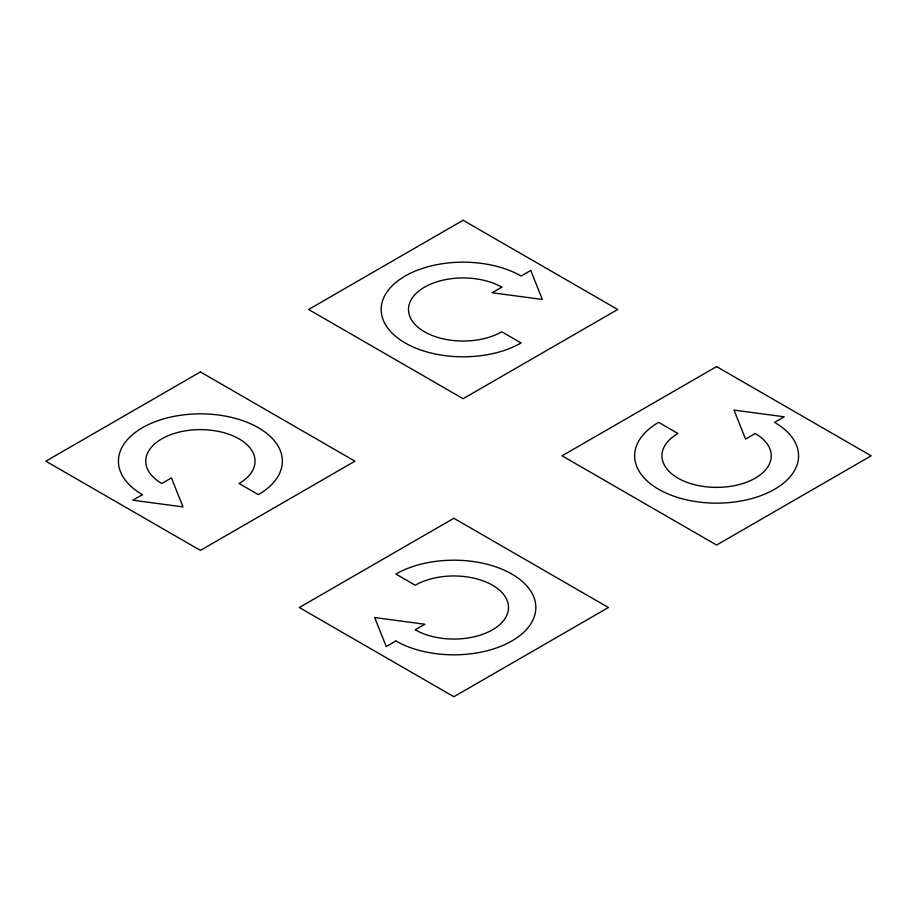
<?xml version="1.0" encoding="UTF-8"?>
<svg xmlns="http://www.w3.org/2000/svg" width="917" height="917" viewBox="0 0 917 917"><rect width="100%" height="100%" fill="white"/><g stroke="black" fill="none" stroke-linecap="round" stroke-linejoin="round"><path stroke-width="1.38" d="M200.399 371.947L45.85 461.182L200.399 550.406L354.948 461.182L200.399 371.947M463.131 220.263L308.582 309.488L463.131 398.712L617.691 309.488L463.131 220.263M142.444 494.641L132.782 500.212L183.01 506.906L171.422 477.906L161.759 483.488A54.642 31.545 0 0 1 161.759 438.865A54.642 31.545 0 0 1 239.039 438.865A54.642 31.545 0 0 1 239.039 483.488L258.353 494.641A81.968 47.317 0 0 0 258.353 427.712A81.968 47.317 0 0 0 142.444 427.712A81.968 47.317 0 0 0 142.444 494.641M501.771 287.181L492.12 292.752L542.348 299.446L530.748 270.446L521.097 276.028A81.968 47.317 0 0 0 405.176 276.028A81.968 47.317 0 0 0 405.176 342.947A81.968 47.317 0 0 0 521.097 342.947L501.771 331.794A54.642 31.545 0 0 1 424.502 331.794A54.642 31.545 0 0 1 424.502 287.181A54.642 31.545 0 0 1 501.771 287.181M453.869 518.288L299.309 607.513L453.869 696.737L608.418 607.513L453.869 518.288M716.601 366.594L562.052 455.818L716.601 545.053L871.15 455.818L716.601 366.594M395.903 640.972L386.252 646.554L374.652 617.554L424.88 624.248L415.229 629.819A54.642 31.545 0 0 0 492.498 629.819A54.642 31.545 0 0 0 492.498 585.206A54.642 31.545 0 0 0 415.229 585.206L395.903 574.053A81.968 47.317 0 0 1 511.824 574.053A81.968 47.317 0 0 1 511.824 640.972A81.968 47.317 0 0 1 395.903 640.972M755.241 433.512L745.578 439.094L733.99 410.094L784.218 416.788L774.556 422.359A81.968 47.317 0 0 1 774.556 489.288A81.968 47.317 0 0 1 658.647 489.288A81.968 47.317 0 0 1 658.647 422.359L677.961 433.512A54.642 31.545 0 0 0 677.961 478.135A54.642 31.545 0 0 0 755.241 478.135A54.642 31.545 0 0 0 755.241 433.512"/></g></svg>
